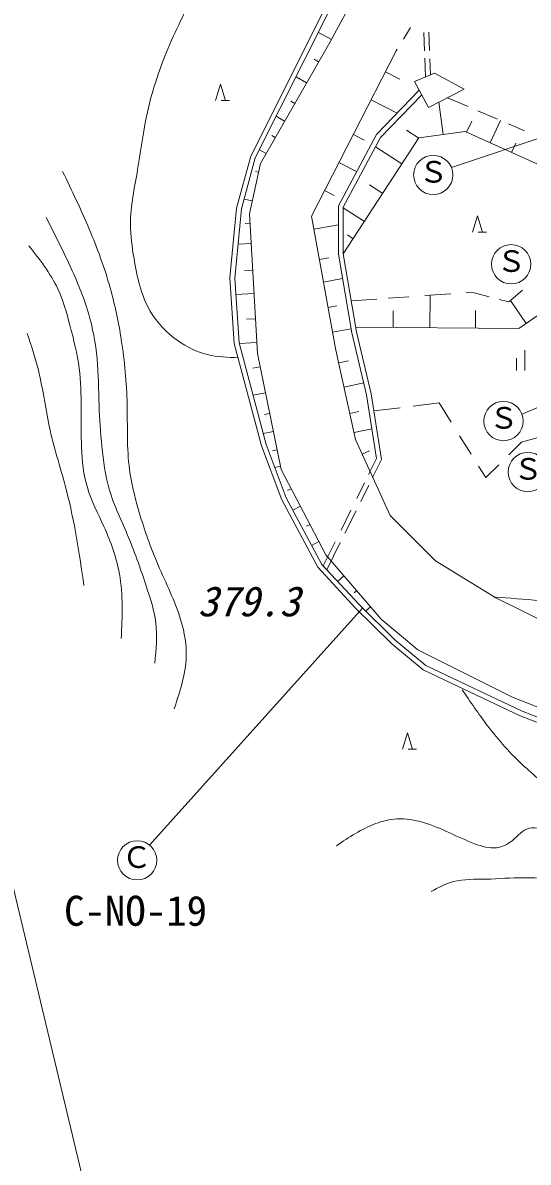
# Model space of a CAD drawing. Units: millimetres, scale not verified. Extents: x 40000 to 680000, y 20000 to 380000.
# Drawn here: x 83898 to 114734, y 238811 to 308344 of the extents above; entities that cross this region are included whole.
import ezdxf
from ezdxf.enums import TextEntityAlignment as Align

# ---------------------------------------------------------------- set-up
doc = ezdxf.new("R2010")
doc.units = ezdxf.units.MM
doc.header["$LTSCALE"] = 1000
doc.layers.add('M-BGD', color=7, linetype='Continuous', lineweight=13)
doc.layers.add('M-STR-HTXT', color=7, linetype='Continuous', lineweight=13)
doc.styles.add('ＭＳ ゴシック', font='')
doc.styles.get('ＭＳ ゴシック').set_extended_font_data('MS Gothic')

msp = doc.modelspace()

# ---------------------------------------------------------------- linework, layer by layer
at = {"layer": 'M-BGD'}
for p, q in [((113444, 327206), (102623, 307136)), ((102393, 309331), (97801, 300207)), ((102658, 309191), (98083, 300099)), ((107119, 307347), (107554, 308056)), ((101936, 307755), (102727, 307329)), ((108363, 307749), (108407, 306639)), ((108662, 307767), (108707, 306656)), ((102623, 307136), (98391, 299761)), ((101520, 296549), (106684, 306639)), ((106684, 306639), (106737, 306724)), ((101667, 306114), (101945, 305954)), ((108426, 306175), (108471, 305044)), ((108727, 306149), (108766, 305167)), ((106903, 304897), (106023, 305347)), ((107794, 304761), (109019, 305272)), ((109019, 305272), (110819, 304292)), ((95655, 303592), (95955, 304592)), ((95955, 304592), (96255, 303592)), ((100573, 305047), (101213, 304680)), ((108657, 303174), (107794, 304761)), ((108087, 304222), (105469, 301518)), ((108237, 303946), (105714, 301339)), ((110819, 304292), (108657, 303174)), ((96005, 303592), (96505, 303592)), ((100241, 303565), (100491, 303421)), ((106742, 302833), (105153, 303646)), ((109281, 303497), (109555, 301519)), ((111064, 303235), (109815, 303773)), ((99361, 302639), (99874, 302345)), ((112850, 302464), (111663, 302976)), ((107302, 301788), (108055, 301297)), ((111287, 302344), (110978, 301659)), ((113036, 302384), (112417, 301011)), ((114515, 301747), (113537, 302168)), ((99089, 301470), (99302, 301348)), ((105469, 301518), (103151, 297175)), ((105714, 301339), (103451, 297100)), ((103451, 294242), (108066, 301313)), ((104728, 301185), (104066, 301524)), ((108066, 301313), (110882, 301702)), ((110882, 301702), (117265, 298826)), ((98334, 300597), (98738, 300365)), ((105417, 300783), (107032, 299729)), ((113974, 301000), (113715, 300426)), ((97801, 300207), (96942, 297038)), ((98083, 300099), (97239, 296984)), ((98391, 299761), (97726, 296678)), ((104264, 299260), (103189, 299810)), ((98086, 299260), (98274, 299220)), ((105044, 298458), (105857, 297928)), ((102898, 297801), (102314, 298100)), ((96942, 297038), (96528, 292772)), ((97239, 296984), (96829, 292768)), ((97400, 297581), (97898, 297473)), ((103151, 297175), (103151, 294217)), ((103451, 297100), (103451, 294242)), ((103451, 297050), (104736, 296211)), ((97726, 296678), (98210, 288154)), ((103002, 288371), (101520, 296549)), ((111340, 295557), (111640, 296557)), ((111640, 296557), (111940, 295557)), ((97469, 296100), (97758, 296117)), ((103151, 296023), (101664, 295753)), ((111690, 295557), (112190, 295557)), ((97029, 294832), (97828, 294877)), ((103703, 295395), (104054, 295166)), ((103151, 294217), (103964, 289424)), ((103451, 294242), (104258, 289484)), ((102570, 294003), (102000, 293900)), ((96528, 292772), (96794, 288773)), ((96829, 292768), (97092, 288822)), ((97425, 293221), (97921, 293249)), ((103403, 292732), (102250, 292523)), ((96895, 291766), (98001, 291829)), ((105497, 291487), (103937, 291375)), ((107445, 291627), (106198, 291538)), ((110003, 291811), (108417, 291697)), ((108748, 291721), (108733, 289730)), ((111302, 291904), (110952, 291879)), ((112349, 291625), (111302, 291904)), ((113549, 291305), (112963, 291461)), ((114381, 292017), (113549, 291305)), ((113645, 291387), (114605, 289994)), ((114166, 289691), (116919, 291589)), ((103053, 291068), (102531, 290973)), ((106495, 290757), (106488, 289747)), ((111523, 290784), (111515, 289710)), ((97542, 290254), (98089, 290285)), ((103921, 289676), (102802, 289473)), ((103964, 289424), (104864, 285635)), ((104211, 289763), (114166, 289691)), ((104258, 289484), (105158, 285693)), ((96794, 288773), (98453, 282523)), ((97092, 288822), (98739, 282615)), ((97104, 288775), (98171, 288835)), ((98210, 288154), (99661, 281081)), ((104198, 282920), (103002, 288371)), ((114023, 287870), (114023, 287120)), ((114523, 288370), (114523, 287120)), ((97924, 287257), (98375, 287350)), ((103779, 287719), (103174, 287586)), ((104690, 286367), (103499, 286106)), ((97944, 285611), (98700, 285766)), ((104864, 285635), (105477, 281748)), ((105158, 285693), (105789, 281700)), ((109292, 285142), (107712, 284951)), ((110029, 283965), (109292, 285142)), ((98644, 284437), (98959, 284501)), ((104400, 284629), (103849, 284508)), ((106921, 284856), (105321, 284663)), ((105321, 284663), (105472, 284681)), ((98563, 283279), (99184, 283407)), ((105190, 283568), (104108, 283331)), ((111253, 282012), (110545, 283143)), ((115848, 283181), (114326, 282746)), ((98453, 282523), (99697, 279235)), ((98739, 282615), (99971, 279359)), ((106302, 278281), (104198, 282920)), ((114326, 282746), (113547, 281979)), ((99129, 282219), (99415, 282277)), ((105056, 282229), (104604, 282024)), ((105477, 281748), (104995, 280777)), ((105789, 281700), (105237, 280589)), ((99270, 281212), (99619, 281284)), ((99661, 281081), (102381, 275882)), ((112142, 280593), (111707, 281288)), ((112936, 281376), (112142, 280593)), ((104741, 280265), (104268, 279311)), ((100054, 279795), (100274, 279910)), ((105010, 280130), (104516, 279136)), ((99697, 279235), (101889, 275117)), ((99971, 279359), (102136, 275293)), ((100377, 278596), (100835, 278836)), ((103912, 278593), (103313, 277387)), ((104233, 278565), (103552, 277194)), ((109076, 275507), (106302, 278281)), ((101200, 277621), (101413, 277732)), ((101519, 276451), (101962, 276683)), ((102960, 276674), (102226, 275196)), ((103269, 276623), (102444, 274961)), ((102381, 275882), (105766, 271953)), ((112758, 273260), (109076, 275507)), ((101889, 275117), (104200, 272629)), ((102136, 275293), (104415, 272838)), ((103097, 274258), (103489, 274596)), ((104108, 273552), (104269, 273690)), ((104200, 272629), (106421, 270437)), ((104415, 272838), (106623, 270660)), ((104811, 272448), (105115, 272709)), ((117970, 270677), (112758, 273260)), ((105766, 271953), (108003, 270079)), ((106623, 270660), (108480, 269122)), ((106421, 270437), (108317, 268867)), ((108003, 270079), (113807, 267177)), ((108480, 269122), (110934, 267953)), ((108317, 268867), (110805, 267682)), ((110934, 267953), (114360, 266329)), ((110805, 267682), (114242, 266053)), ((113807, 267177), (122935, 263550)), ((114360, 266329), (120220, 264080)), ((114242, 266053), (120107, 263802)), ((107066, 264017), (107366, 265017)), ((107366, 265017), (107666, 264017)), ((107416, 264017), (107916, 264017))]:
    msp.add_line(p, q, dxfattribs=at)
for points, knots in [([(97057, 287905), (96414, 287925), (95772, 287946), (95157, 288098), (94521, 288255), (93915, 288553), (93368, 288937), (92683, 289418), (92090, 290033), (91675, 290740), (91109, 291704), (90874, 292839), (90684, 293961), (90566, 294662), (90465, 295358), (90464, 296053), (90462, 297164), (90715, 298274), (90904, 299384), (91074, 300379), (91193, 301373), (91386, 302357), (91668, 303791), (92108, 305201), (92666, 306555), (93196, 307841), (93834, 309077), (94442, 310326), (95297, 312084), (96095, 313870), (96795, 315694), (97276, 316946), (97711, 318216), (98075, 319507), (98342, 320451), (98570, 321406), (98750, 322370), (98983, 323622), (99135, 324889), (99287, 326155)], [0, 0, 0, 0, 1, 1, 1, 2, 2, 2, 3, 3, 3, 4, 4, 4, 5, 5, 5, 6, 6, 6, 7, 7, 7, 8, 8, 8, 9, 9, 9, 10, 10, 10, 11, 11, 11, 12, 12, 12, 13, 13, 13, 13]), ([(86328, 299270), (86890, 298105), (87452, 296940), (87956, 295748), (88449, 294581), (88886, 293388), (89228, 292168), (89520, 291128), (89742, 290069), (89909, 289002), (90112, 287700), (90233, 286386), (90264, 285066), (90295, 283730), (90235, 282388), (90412, 281071), (90521, 280262), (90719, 279464), (90945, 278674), (91259, 277576), (91627, 276496), (92069, 275449), (92535, 274347), (93083, 273282), (93460, 272134), (93697, 271414), (93866, 270660), (93874, 269915), (93887, 268757), (93511, 267620), (93134, 266482)], [0, 0, 0, 0, 1, 1, 1, 2, 2, 2, 3, 3, 3, 4, 4, 4, 5, 5, 5, 6, 6, 6, 7, 7, 7, 8, 8, 8, 9, 9, 9, 10, 10, 10, 10]), ([(85322, 296459), (85819, 295489), (86316, 294520), (86772, 293529), (87207, 292586), (87604, 291625), (87897, 290629), (88163, 289723), (88342, 288788), (88429, 287848), (88517, 286903), (88513, 285953), (88548, 285007), (88579, 284167), (88641, 283331), (88725, 282491), (88814, 281612), (88927, 280731), (89169, 279887), (89462, 278870), (89943, 277909), (90353, 276928), (90766, 275940), (91108, 274932), (91448, 273910), (91684, 273199), (91920, 272482), (92010, 271750), (92110, 270934), (92031, 270099), (91951, 269264)], [0, 0, 0, 0, 1, 1, 1, 2, 2, 2, 3, 3, 3, 4, 4, 4, 5, 5, 5, 6, 6, 6, 7, 7, 7, 8, 8, 8, 9, 9, 9, 10, 10, 10, 10]), ([(89909, 270773), (89964, 272099), (90020, 273425), (89791, 274709), (89613, 275704), (89265, 276674), (88844, 277609), (88489, 278397), (88082, 279161), (87838, 279976), (87602, 280763), (87517, 281598), (87482, 282432), (87416, 284054), (87540, 285671), (87335, 287256), (87220, 288140), (87003, 289015), (86772, 289889), (86572, 290649), (86361, 291408), (86032, 292109), (85586, 293059), (84921, 293901), (84257, 294742)], [0, 0, 0, 0, 1, 1, 1, 2, 2, 2, 3, 3, 3, 4, 4, 4, 5, 5, 5, 6, 6, 6, 7, 7, 7, 8, 8, 8, 8]), ([(87630, 273999), (87344, 275948), (87058, 277897), (86565, 279799), (86245, 281035), (85837, 282251), (85559, 283498), (85290, 284704), (85144, 285939), (84849, 287137), (84662, 287897), (84415, 288642), (84168, 289386)], [0, 0, 0, 0, 1, 1, 1, 2, 2, 2, 3, 3, 3, 4, 4, 4, 4]), ([(112644, 273301), (113577, 273234), (114509, 273167), (115439, 273088), (116203, 273023), (116967, 272949), (117733, 272891), (118997, 272794), (120268, 272737), (121530, 272875), (122044, 272932), (122556, 273020), (123049, 273164), (123930, 273421), (124750, 273854), (125570, 274288)], [0, 0, 0, 0, 1, 1, 1, 2, 2, 2, 3, 3, 3, 4, 4, 4, 5, 5, 5, 5]), ([(103032, 258125), (103799, 258641), (104565, 259157), (105427, 259473), (105842, 259626), (106279, 259732), (106722, 259757), (107265, 259788), (107815, 259696), (108336, 259544), (109417, 259230), (110370, 258660), (111458, 258249), (111899, 258083), (112363, 257943), (112806, 258001), (113140, 258045), (113462, 258201), (113746, 258427), (114103, 258710), (114400, 259101), (114793, 259190), (115217, 259285), (115753, 259025), (116194, 259190), (116471, 259293), (116711, 259563), (116779, 259846), (116863, 260190), (116694, 260553), (116496, 260875), (115957, 261749), (115198, 262321), (114491, 262968), (113670, 263720), (112920, 264574), (112238, 265469), (111702, 266173), (111207, 266903), (110713, 267633)], [0, 0, 0, 0, 1, 1, 1, 2, 2, 2, 3, 3, 3, 4, 4, 4, 5, 5, 5, 6, 6, 6, 7, 7, 7, 8, 8, 8, 9, 9, 9, 10, 10, 10, 11, 11, 11, 12, 12, 12, 13, 13, 13, 13]), ([(129884, 256582), (129817, 256478), (129750, 256374), (129665, 256293), (129430, 256069), (129057, 256019), (128704, 256022), (128168, 256027), (127678, 256153), (127231, 256383), (126966, 256519), (126715, 256692), (126450, 256834), (125862, 257147), (125204, 257303), (124557, 257495), (123857, 257702), (123170, 257951), (122454, 258035), (121597, 258137), (120700, 258002), (119870, 257735), (119107, 257489), (118401, 257130), (117677, 256773), (117229, 256553), (116773, 256333), (116295, 256233), (115694, 256107), (115057, 256168), (114432, 256173), (113676, 256178), (112937, 256099), (112179, 256082), (111500, 256068), (110807, 256104), (110166, 255932), (109696, 255806), (109255, 255569), (108814, 255331)], [0, 0, 0, 0, 1, 1, 1, 2, 2, 2, 3, 3, 3, 4, 4, 4, 5, 5, 5, 6, 6, 6, 7, 7, 7, 8, 8, 8, 9, 9, 9, 10, 10, 10, 11, 11, 11, 12, 12, 12, 13, 13, 13, 13])]:
    msp.add_open_spline(points, degree=3, knots=knots, dxfattribs=at)
at = {"layer": 'M-STR-HTXT'}
for p, q in [((70365, 309649), (88425, 234223)), ((110051, 299513), (119411, 302633)), ((114355, 284451), (123809, 288534)), ((91633, 258165), (104629, 272625))]:
    msp.add_line(p, q, dxfattribs=at)
for centre in [(108942, 299056), (113692, 293607), (113228, 284040), (114712, 280929), (90877, 257233)]:
    msp.add_circle(centre, 1200, dxfattribs=at)

# ---------------------------------------------------------------- texts
at = {"layer": 'M-BGD', "style": 'ＭＳ ゴシック', "oblique": 15}
msp.add_text('379.3', height=1833, dxfattribs=at).set_placement((94571, 271572), align=Align.BOTTOM_LEFT)
at = {"layer": 'M-STR-HTXT', "style": 'ＭＳ ゴシック'}
for s, height, p in [('Ｓ', 1320, (108052, 298194)), ('Ｓ', 1320, (112802, 292746)), ('Ｓ', 1320, (112338, 283179)), ('Ｓ', 1320, (113822, 280067)), ('Ｃ', 1320, (89944, 256372)), ('C-NO-19', 1833, (86413, 252689))]:
    msp.add_text(s, height=height, dxfattribs=at).set_placement(p, align=Align.BOTTOM_LEFT)

doc.saveas('drawing.dxf')
